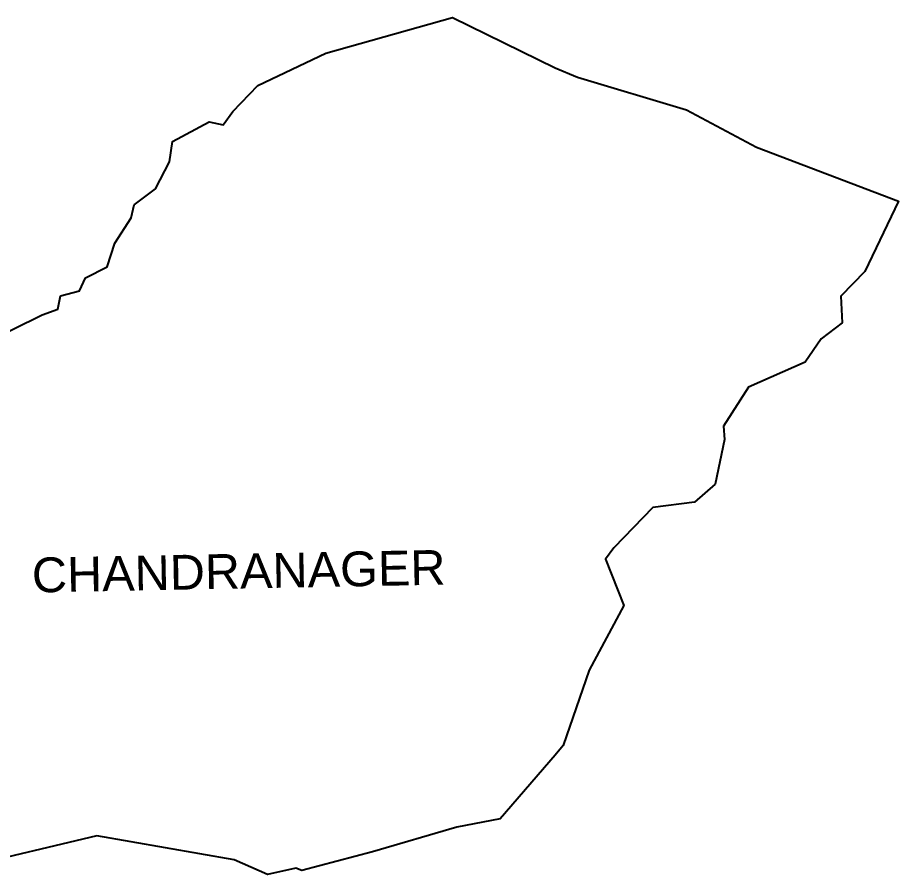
# Model space of a CAD drawing. Header units: metres. Extents: x 301246 to 306417, y 1961189 to 1964183.
# Drawn here: x 303668 to 306417, y 1961507 to 1964183 of the extents above; entities that cross this region are included whole.
import ezdxf

# ---------------------------------------------------------------- set-up
doc = ezdxf.new("R2010")
doc.units = ezdxf.units.M
doc.header["$MEASUREMENT"] = 0
doc.layers.add('village', color=3, linetype='Continuous')
doc.layers.add('VILLAGE NAME', color=250, linetype='Continuous')
doc.styles.get("Standard").update_dxf_attribs({"font": 'simplex.shx'})

msp = doc.modelspace()

# ---------------------------------------------------------------- linework, layer by layer
at = {"layer": 'village', "color": 3, "true_color": 0x00ff00}
msp.add_polyline3d([(303564.5, 1963166.4, 0), (303744.1, 1963255, 0), (303792.7, 1963272.6, 0), (303801.5, 1963314.2, 0), (303860.6, 1963330.3, 0), (303879.7, 1963371.1, 0), (303947.2, 1963405.4, 0), (303970.8, 1963479.1, 0), (304022.5, 1963558.2, 0), (304031.5, 1963598.5, 0), (304097.6, 1963648.8, 0), (304142.2, 1963732.5, 0), (304151, 1963795.9, 0), (304265.6, 1963857.6, 0), (304309.7, 1963848.4, 0), (304339.5, 1963890.5, 0), (304417.3, 1963971.4, 0), (304629.6, 1964072.2, 0), (305024.7, 1964183.3, 0), (305345.6, 1964026.1, 0), (305415.6, 1963997.1, 0), (305755.9, 1963894.8, 0), (305974.4, 1963778.2, 0), (306417.1, 1963609.6, 0), (306312.3, 1963389.9, 0), (306237.2, 1963312.9, 0), (306242, 1963230.5, 0), (306176.4, 1963180, 0), (306126.3, 1963107.7, 0), (305949.3, 1963028.7, 0), (305871.1, 1962907.6, 0), (305873.9, 1962866, 0), (305844.8, 1962726.3, 0), (305780.6, 1962669.6, 0), (305650.4, 1962653.1, 0), (305529.1, 1962527.4, 0), (305503, 1962491.8, 0), (305559.6, 1962346.8, 0), (305452.1, 1962145, 0), (305370.8, 1961909.6, 0), (305345.4, 1961879.4, 0), (305173.9, 1961681.1, 0), (305038.3, 1961654.6, 0), (304775.6, 1961578.3, 0), (304554.4, 1961519.7, 0), (304535.9, 1961526.7, 0), (304447.8, 1961507.5, 0), (304343.8, 1961552.5, 0), (303914.9, 1961627.8, 0), (303502.8, 1961530, 0)], dxfattribs=at)

# ---------------------------------------------------------------- texts
at = {"layer": 'VILLAGE NAME', "insert": (303711.1, 1962496.4), "char_height": 108.748, "attachment_point": 1, "rotation": 1.1028}
msp.add_mtext_dynamic_manual_height_columns('{\\fArial|b0|i0|c0|p34;CHANDRANAGER}', width=1571.314, gutter_width=543.7, heights=[0], dxfattribs=at)

doc.saveas('drawing.dxf')
